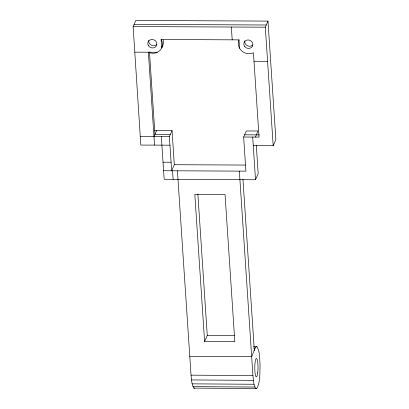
<?xml version="1.0" encoding="UTF-8"?>
<svg xmlns="http://www.w3.org/2000/svg" width="409" height="409" viewBox="0 0 409 409"><rect width="100%" height="100%" fill="white"/><g stroke="black" fill="none" stroke-linecap="round" stroke-linejoin="round"><path stroke-width="0.61" d="M154.387 130.512L172.051 130.599L174.316 164.709L171.652 170.783L169.95 145.2L154.541 145.103L148.365 52.219A10.286 9.381 23.7 0 0 156.131 52.776L158.436 51.698L160.323 50.077L161.688 47.981L161.1 39.494L238.994 39.877C236.785 44.739 239.669 50.598 244.372 52.689A10.286 9.381 23.7 0 0 252.138 53.247L253.432 52.735L259.035 137.081L243.636 137.03L245.921 171.146L163.6 170.742M177.419 170.824L191.034 375.16C191.617 379.486 191.402 384.332 193.892 388.11L256.75 388.55C260.635 381.536 259.679 372.844 260.078 365.068C259.562 359 260.17 352.231 257.005 346.796L256.039 346.755L255.098 348.136L251.673 356.704L189.781 356.403M154.541 145.103L140.829 145.077L133.129 26.549L135.814 20.45L267.992 21.099L275.87 139.638L273.192 145.737L253.268 145.614L252.696 137.046M163.119 39.745A10.286 9.381 23.7 0 1 162.639 45.813L161.688 47.981A10.286 9.381 23.7 0 0 161.754 40.706L161.131 39.642M273.192 145.737L265.318 27.193L267.992 21.099M243.636 137.03L246.32 130.967L258.059 130.992L255.41 137.066M140.256 136.458L161.32 136.555L164.167 179.27L255.513 179.756L258.181 173.677L256.315 145.21M204.597 341.484L194.822 194.372L225.047 194.52L234.822 341.638L204.597 341.484L207.261 335.411L197.869 194.03M169.95 145.2L169.362 136.601L172.051 130.599M156.652 130.522L153.968 136.524M161.632 47.357L162.639 45.813M244.608 134.822L259.398 134.873M134.101 24.346L266.285 24.995M133.129 26.549L265.318 27.193M134.781 52.158L157.225 52.265M253.999 61.263L267.583 61.33M163.033 162.215L171.085 162.255M174.316 164.709L245.41 165.062M207.261 335.411L234.342 335.544M253.488 346.74L257.005 346.796M253.82 348.131L255.098 348.136M170.338 134.454L154.939 134.357L149.464 51.917M161.32 136.555L169.362 136.601M191.034 375.16L252.926 375.554C253.508 379.884 253.294 384.731 255.783 388.504L256.75 388.55M191.489 379.941L253.376 380.339M192.148 383.857L254.035 384.255M192.966 386.643L254.858 387.042M193.892 388.11L194.858 388.151M238.994 39.877L239.556 48.201M253.268 145.614L255.513 179.756M242.956 179.331L254.332 350.559M231.351 27.03L232.2 39.847M252.926 375.554L239.352 171.131M172.557 170.788L173.125 179.316M252.706 45.01A4.601 4.197 23.7 0 1 247.287 45.66A4.601 4.197 23.7 0 1 244.858 40.854M156.698 44.535A4.601 4.197 23.7 0 1 151.279 45.189A4.601 4.197 23.7 0 1 148.85 40.379M257.747 372.476A9.203 1.616 -89.7 0 0 256.484 358.453A9.203 1.616 -89.7 0 0 254.95 372.026A9.203 1.616 -89.7 0 0 257.747 372.476M244.556 46.299A4.601 4.197 23.7 0 0 252.399 46.335A4.601 4.197 23.7 0 0 248.053 39.924A4.601 4.197 23.7 0 0 244.556 46.299M148.549 45.828A4.601 4.197 23.7 0 0 156.391 45.864A4.601 4.197 23.7 0 0 152.046 39.448A4.601 4.197 23.7 0 0 148.549 45.828"/></g></svg>
